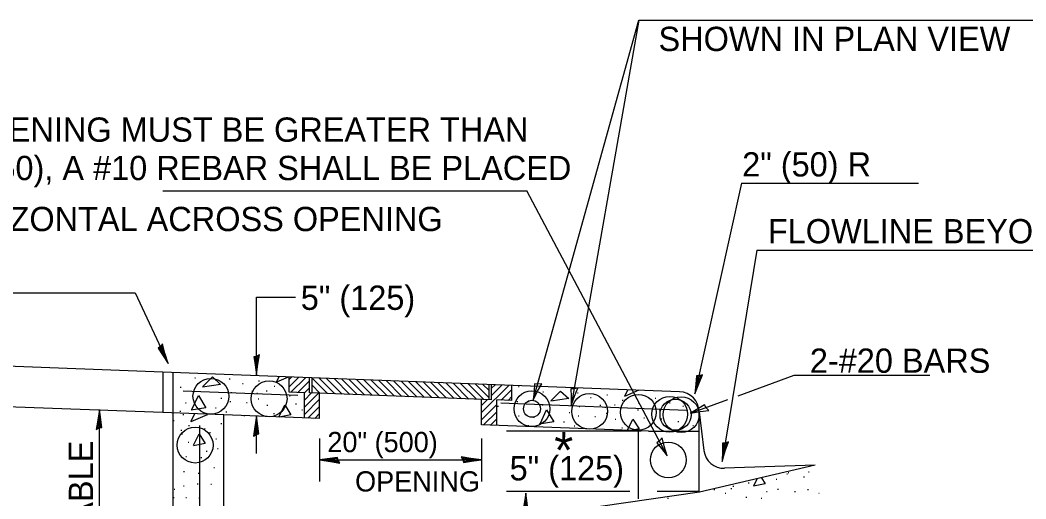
# Model space of a CAD drawing. Extents: x 56621 to 57301, y 43506 to 43946.
# Drawn here: x 56732.4 to 56831.8, y 43811.9 to 43859.2 of the extents above; entities that cross this region are included whole.
import ezdxf

# ---------------------------------------------------------------- set-up
doc = ezdxf.new("R2010")
doc.units = 0
for name, color, linetype in [('Design_EX_Roadway Notes', 7, 'Continuous'), ('Removal_Items', 7, 'Continuous'), ('Topo_Building', 7, 'Continuous'), ('Utilities_PR_Above Ground Items', 7, 'Continuous')]:
    doc.layers.add(name, color=color, linetype=linetype)

msp = doc.modelspace()

# ---------------------------------------------------------------- linework, layer by layer
at = {"layer": 'Design_EX_Roadway Notes'}
for p, q in [((56783.114, 43821.65), (56793.543, 43859.207)), ((56793.543, 43859.207), (56786.853, 43821.137)), ((56793.543, 43859.207), (56836.454, 43859.207)), ((56746.508, 43842.322), (56782.5, 43842.322)), ((56796.355, 43816.168), (56782.5, 43842.322)), ((56803.712, 43843.097), (56799.1, 43822.267)), ((56803.712, 43843.097), (56821.177, 43843.097)), ((56805.204, 43836.467), (56801.779, 43815.603)), ((56805.204, 43836.467), (56851.619, 43836.467)), ((56704.606, 43832.261), (56743.762, 43832.261)), ((56743.762, 43832.261), (56747.034, 43825.286)), ((56755.765, 43831.841), (56759.628, 43831.841)), ((56755.765, 43824.145), (56755.765, 43831.841)), ((56803.365, 43822.088), (56808.916, 43824.119)), ((56808.916, 43824.119), (56822.303, 43824.119)), ((56798.647, 43820.36), (56802.363, 43821.721)), ((56740.245, 43779.897), (56740.245, 43820.741)), ((56799.505, 43820.486), (56799.98, 43816.677)), ((56755.765, 43816.368), (56755.765, 43820.091)), ((56793.773, 43818.6), (56780.472, 43818.6)), ((56793.505, 43811.91), (56793.505, 43818.6)), ((56799.505, 43812.612), (56799.505, 43818.686)), ((56762.006, 43817.869), (56762.006, 43813.623)), ((56778.006, 43817.869), (56778.006, 43813.623)), ((56762.006, 43815.746), (56778.006, 43815.746)), ((56810.984, 43815.223), (56802.031, 43814.926)), ((56792.661, 43812.612), (56780.472, 43812.612)), ((56799.505, 43812.612), (56795.351, 43812.612))]:
    msp.add_line(p, q, dxfattribs=at)
for points in [[(56746.278, 43826.96), (56746.056, 43826.787), (56746.494, 43826.137), (56747.034, 43825.286), (56746.713, 43826.313), (56746.466, 43827.228), (56746.278, 43826.96), (56746.149, 43826.808), (56746.751, 43825.894), (56746.436, 43827.055), (56746.299, 43826.796), (56746.54, 43826.36), (56746.403, 43826.825)], [(56755.792, 43825.981), (56755.518, 43825.919), (56755.636, 43825.145), (56755.765, 43824.145), (56755.911, 43825.211), (56756.075, 43826.145), (56755.792, 43825.981), (56755.612, 43825.899), (56755.766, 43824.817), (56755.974, 43826), (56755.741, 43825.825), (56755.774, 43825.327), (56755.847, 43825.806)], [(56799.524, 43824.055), (56799.242, 43824.053), (56799.19, 43823.271), (56799.1, 43822.267), (56799.473, 43823.277), (56799.836, 43824.152), (56799.524, 43824.055), (56799.328, 43824.014), (56799.247, 43822.922), (56799.705, 43824.033), (56799.439, 43823.913), (56799.363, 43823.42), (56799.538, 43823.871)], [(56740.218, 43818.905), (56740.491, 43818.967), (56740.374, 43819.743), (56740.245, 43820.741), (56740.099, 43819.675), (56739.935, 43818.741), (56740.218, 43818.905), (56740.398, 43818.987), (56740.244, 43820.069), (56740.036, 43818.886), (56740.269, 43819.061), (56740.236, 43819.559), (56740.163, 43819.08)], [(56755.74, 43818.255), (56756.012, 43818.318), (56755.894, 43819.093), (56755.765, 43820.091), (56755.62, 43819.025), (56755.456, 43818.091), (56755.74, 43818.255), (56755.919, 43818.337), (56755.765, 43819.419), (56755.557, 43818.236), (56755.79, 43818.411), (56755.757, 43818.908), (56755.684, 43818.43)], [(56802.102, 43817.411), (56801.823, 43817.395), (56801.814, 43816.611), (56801.779, 43815.603), (56802.095, 43816.631), (56802.409, 43817.526), (56802.102, 43817.411), (56801.91, 43817.359), (56801.888, 43816.266), (56802.286, 43817.4), (56802.026, 43817.266), (56801.977, 43816.77), (56802.127, 43817.23)], [(56763.842, 43815.721), (56763.779, 43815.993), (56763.004, 43815.875), (56762.006, 43815.746), (56763.072, 43815.6), (56764.006, 43815.436), (56763.842, 43815.721), (56763.76, 43815.9), (56762.678, 43815.745), (56763.861, 43815.537), (56763.686, 43815.77), (56763.187, 43815.738), (56763.666, 43815.666)], [(56776.169, 43815.773), (56776.231, 43815.499), (56777.006, 43815.617), (56778.006, 43815.746), (56776.94, 43815.893), (56776.006, 43816.056), (56776.169, 43815.773), (56776.251, 43815.592), (56777.333, 43815.748), (56776.151, 43815.956), (56776.325, 43815.722), (56776.823, 43815.754), (56776.344, 43815.826)], [(56782.346, 43810.626), (56782.62, 43810.688), (56782.502, 43811.463), (56782.373, 43812.463), (56782.226, 43811.397), (56782.062, 43810.463), (56782.346, 43810.626), (56782.527, 43810.708), (56782.371, 43811.79), (56782.163, 43810.608), (56782.396, 43810.782), (56782.365, 43811.28), (56782.291, 43810.801)]]:
    msp.add_lwpolyline(points, dxfattribs=at)
for points in [[(56783.958, 43823.283), (56783.587, 43823.236), (56783.251, 43823.269), (56783.206, 43822.559), (56783.114, 43821.65), (56783.54, 43822.529)], [(56787.535, 43822.844), (56787.169, 43822.76), (56786.832, 43822.762), (56786.854, 43822.05), (56786.853, 43821.137), (56787.192, 43822.052)], [(56800.467, 43820.625), (56800.21, 43820.9), (56800.042, 43821.192), (56799.439, 43820.815), (56798.647, 43820.36), (56799.609, 43820.526)], [(56795.845, 43817.935), (56795.609, 43817.644), (56795.341, 43817.439), (56795.796, 43816.891), (56796.355, 43816.168), (56796.061, 43817.099)]]:
    msp.add_lwpolyline(points, close=True, dxfattribs=at)
at = {"layer": 'Removal_Items'}
for p, q in [((56749.658, 43823.863), (56749.738, 43823.863)), ((56753.08, 43823.759), (56753.16, 43823.759)), ((56754.37, 43823.313), (56754.45, 43823.313)), ((56755.982, 43823.57), (56756.061, 43823.57)), ((56748.231, 43822.934), (56748.31, 43822.934)), ((56748.514, 43822.568), (56759.84, 43822.138)), ((56749.571, 43822.59), (56749.651, 43822.59)), ((56753.236, 43822.419), (56753.316, 43822.419)), ((56755.299, 43822.556), (56755.379, 43822.556)), ((56755.792, 43822.349), (56755.872, 43822.349)), ((56756.738, 43822.59), (56756.817, 43822.59)), ((56757.511, 43823.037), (56757.592, 43823.037)), ((56781.658, 43823.017), (56781.738, 43823.017)), ((56784.064, 43822.466), (56784.144, 43822.466)), ((56787.488, 43822.362), (56787.568, 43822.362)), ((56748.746, 43821.374), (56748.826, 43821.374)), ((56752.255, 43821.841), (56752.335, 43821.841)), ((56753.149, 43821.513), (56753.229, 43821.513)), ((56754.782, 43821.426), (56754.862, 43821.426)), ((56755.93, 43821.771), (56756.009, 43821.771)), ((56759.026, 43822.08), (56759.105, 43822.08)), ((56759.628, 43821.307), (56759.708, 43821.307)), ((56779.911, 43821.376), (56798.273, 43820.678)), ((56781.502, 43821.537), (56781.582, 43821.537)), ((56782.637, 43821.537), (56782.717, 43821.537)), ((56788.776, 43821.915), (56788.856, 43821.915)), ((56790.388, 43822.173), (56790.469, 43822.173)), ((56791.917, 43821.641), (56791.998, 43821.641)), ((56793.517, 43821.348), (56793.598, 43821.348)), ((56795.168, 43821.847), (56795.248, 43821.847)), ((56796.579, 43821.4), (56796.659, 43821.4)), ((56748.196, 43820.551), (56748.275, 43820.551)), ((56751.705, 43820.894), (56751.784, 43820.894)), ((56752.754, 43820.516), (56752.834, 43820.516)), ((56756.806, 43821.17), (56756.886, 43821.17)), ((56757.459, 43820.326), (56757.54, 43820.326)), ((56760.247, 43820.688), (56760.327, 43820.688)), ((56779.593, 43821.074), (56779.673, 43821.074)), ((56783.979, 43821.193), (56784.058, 43821.193)), ((56786.661, 43820.444), (56786.741, 43820.444)), ((56787.642, 43821.022), (56787.722, 43821.022)), ((56789.705, 43821.159), (56789.785, 43821.159)), ((56790.198, 43820.952), (56790.278, 43820.952)), ((56790.336, 43820.374), (56790.417, 43820.374)), ((56791.144, 43821.193), (56791.225, 43821.193)), ((56793.432, 43820.683), (56793.513, 43820.683)), ((56795.547, 43820.713), (56795.628, 43820.713)), ((56797.903, 43821.074), (56797.984, 43821.074)), ((56747.551, 43819.658), (56747.629, 43819.658)), ((56748.499, 43820.25), (56748.577, 43820.25)), ((56752.256, 43819.337), (56752.335, 43819.337)), ((56754.524, 43820.137), (56754.604, 43820.137)), ((56781.656, 43820.116), (56781.736, 43820.116)), ((56783.154, 43819.978), (56783.234, 43819.978)), ((56786.111, 43819.497), (56786.192, 43819.497)), ((56787.557, 43820.116), (56787.636, 43820.116)), ((56789.19, 43820.03), (56789.27, 43820.03)), ((56791.214, 43819.773), (56791.294, 43819.773)), ((56794.034, 43819.908), (56794.114, 43819.908)), ((56794.653, 43819.291), (56794.733, 43819.291)), ((56795.736, 43819.823), (56795.817, 43819.823)), ((56797.423, 43819.53), (56797.502, 43819.53)), ((56748.296, 43818.694), (56748.374, 43818.694)), ((56748.363, 43818.321), (56748.442, 43818.321)), ((56749.058, 43819.134), (56749.136, 43819.134)), ((56750.154, 43781.713), (56750.154, 43819.149)), ((56750.631, 43818.845), (56750.71, 43818.845)), ((56751.14, 43818.456), (56751.218, 43818.456)), ((56782.603, 43819.152), (56782.683, 43819.152)), ((56787.16, 43819.119), (56787.24, 43819.119)), ((56791.866, 43818.929), (56791.946, 43818.929)), ((56798.883, 43819.152), (56798.963, 43819.152)), ((56749.006, 43817.491), (56749.084, 43817.491)), ((56751.749, 43817.847), (56751.828, 43817.847)), ((56747.505, 43817.154), (56747.562, 43817.154)), ((56750.154, 43817.215), (56750.154, 43817.215)), ((56750.801, 43816.628), (56750.88, 43816.628)), ((56751.902, 43816.866), (56751.981, 43816.866)), ((56748.77, 43816.086), (56748.848, 43816.086)), ((56750.277, 43815.985), (56750.355, 43815.985)), ((56747.505, 43814.867), (56747.511, 43814.867)), ((56748.566, 43814.597), (56748.645, 43814.597)), ((56750.006, 43814.428), (56750.084, 43814.428)), ((56751.546, 43815.003), (56751.625, 43815.003)), ((56808.18, 43814.368), (56808.259, 43814.368)), ((56808.3, 43814.496), (56808.379, 43814.496)), ((56810.313, 43814.571), (56810.391, 43814.571)), ((56749.921, 43813.378), (56749.999, 43813.378)), ((56751.258, 43813.345), (56751.336, 43813.345)), ((56804.373, 43813.488), (56804.451, 43813.488)), ((56807.114, 43813.844), (56807.193, 43813.844)), ((56809.84, 43814.082), (56809.919, 43814.082)), ((56747.636, 43812.871), (56747.714, 43812.871)), ((56748.549, 43813.192), (56748.628, 43813.192)), ((56800.977, 43812.828), (56801.056, 43812.828)), ((56802.077, 43812.456), (56802.155, 43812.456)), ((56802.651, 43812.921), (56802.73, 43812.921)), ((56802.848, 43813.151), (56802.927, 43813.151)), ((56806.166, 43812.625), (56806.245, 43812.625)), ((56807.267, 43812.863), (56807.346, 43812.863)), ((56808.943, 43812.625), (56809.021, 43812.625)), ((56810.229, 43812.828), (56810.308, 43812.828)), ((56811.328, 43812.456), (56811.385, 43812.456)), ((56747.551, 43812.025), (56747.629, 43812.025)), ((56748.77, 43812.025), (56748.848, 43812.025)), ((56750.073, 43811.99), (56750.152, 43811.99)), ((56796.39, 43811.982), (56796.469, 43811.982)), ((56804.135, 43812.083), (56804.214, 43812.083)), ((56805.642, 43811.982), (56805.721, 43811.982))]:
    msp.add_line(p, q, dxfattribs=at)
for points in [[(56750.453, 43822.99), (56751.415, 43823.951), (56752.217, 43823.211), (56750.436, 43822.951)], [(56758.902, 43823.922), (56757.735, 43823.426)], [(56757.749, 43823.452), (56757.998, 43823.959)], [(56784.861, 43821.593), (56785.823, 43822.554), (56786.623, 43821.814), (56784.843, 43821.552)], [(56793.557, 43822.633), (56792.143, 43822.03)], [(56792.155, 43822.055), (56792.459, 43822.672)], [(56749.392, 43820.727), (56750.034, 43822.108), (56750.754, 43820.907), (56749.313, 43820.666)], [(56749.291, 43819.54), (56749.662, 43820.296)], [(56758.009, 43820.026), (56758.57, 43821.187)], [(56758.57, 43821.187), (56759.171, 43820.206)], [(56783.799, 43819.33), (56784.44, 43820.713), (56785.162, 43819.51), (56783.719, 43819.269)], [(56750.818, 43820.252), (56750.907, 43820.211), (56749.278, 43819.516)], [(56759.171, 43820.206), (56758.02, 43819.989)], [(56792.442, 43818.686), (56792.976, 43819.79)], [(56792.976, 43819.79), (56793.577, 43818.809)], [(56749.547, 43817.195), (56750.099, 43818.338), (56750.691, 43817.373), (56749.536, 43817.156)], [(56793.577, 43818.809), (56792.836, 43818.669)], [(56805.678, 43813.984), (56806.054, 43813.37), (56804.902, 43813.152)], [(56804.911, 43813.192), (56805.245, 43813.883)]]:
    msp.add_lwpolyline(points, dxfattribs=at)
at = {"layer": 'Topo_Building'}
for p, q in [((56746.505, 43824.425), (56723.223, 43825.308)), ((56746.505, 43824.387), (56746.505, 43820.436)), ((56797.582, 43822.485), (56746.507, 43824.425)), ((56747.505, 43824.387), (56747.505, 43820.378)), ((56759.006, 43822.448), (56759.006, 43823.921)), ((56761.006, 43822.373), (56761.006, 43823.866)), ((56761.256, 43822.373), (56761.256, 43823.866)), ((56760.505, 43822.392), (56759.006, 43822.448)), ((56760.505, 43819.889), (56760.505, 43822.392)), ((56779.006, 43821.689), (56761.006, 43822.373)), ((56762.006, 43819.833), (56762.006, 43822.343)), ((56778.755, 43821.689), (56778.755, 43823.187)), ((56779.006, 43821.689), (56779.006, 43823.187)), ((56781.006, 43821.614), (56781.006, 43823.093)), ((56746.505, 43820.422), (56723.845, 43821.282)), ((56778.006, 43819.226), (56778.006, 43821.745)), ((56779.505, 43819.226), (56779.505, 43821.671)), ((56781.006, 43821.614), (56779.505, 43821.671)), ((56762.006, 43819.833), (56746.505, 43820.422)), ((56747.505, 43820.378), (56747.505, 43774.893)), ((56799.505, 43818.686), (56799.505, 43820.486)), ((56752.505, 43820.189), (56752.505, 43804.408)), ((56752.505, 43818.866), (56752.505, 43818.866)), ((56794.505, 43818.6), (56778.006, 43819.226)), ((56787.505, 43818.866), (56787.505, 43818.866)), ((56794.505, 43818.6), (56799.505, 43818.6)), ((56810.984, 43815.223), (56799.565, 43812.557)), ((56799.565, 43812.557), (56787.505, 43810.804))]:
    msp.add_line(p, q, dxfattribs=at)
for points in [[(56759.006, 43823.693), (56759.225, 43823.913)], [(56759.006, 43822.987), (56759.91, 43823.893)], [(56759.168, 43822.442), (56760.596, 43823.871)], [(56759.85, 43822.417), (56760.996, 43823.563)], [(56762.779, 43822.313), (56761.256, 43823.837)], [(56763.514, 43822.285), (56761.962, 43823.839)], [(56764.25, 43822.256), (56762.697, 43823.809)], [(56764.987, 43822.226), (56763.432, 43823.781)], [(56765.722, 43822.198), (56764.168, 43823.752)], [(56766.458, 43822.17), (56764.905, 43823.722)], [(56767.195, 43822.141), (56765.639, 43823.696)], [(56767.93, 43822.113), (56766.376, 43823.666)], [(56768.666, 43822.083), (56767.111, 43823.639)], [(56769.401, 43822.055), (56767.847, 43823.609)], [(56770.138, 43822.026), (56768.582, 43823.581)], [(56770.872, 43821.998), (56769.318, 43823.552)], [(56771.609, 43821.97), (56770.055, 43823.522)], [(56772.344, 43821.94), (56770.788, 43823.496)], [(56773.08, 43821.911), (56771.524, 43823.467)], [(56773.817, 43821.883), (56772.261, 43823.439)], [(56774.552, 43821.855), (56772.996, 43823.411)], [(56775.288, 43821.825), (56773.732, 43823.381)], [(56776.023, 43821.796), (56774.467, 43823.352)], [(56776.76, 43821.767), (56775.203, 43823.324)], [(56777.495, 43821.738), (56775.938, 43823.296)], [(56778.231, 43821.708), (56776.675, 43823.267)], [(56760.505, 43822.365), (56761.001, 43822.861)], [(56760.507, 43821.659), (56761.214, 43822.367)], [(56760.508, 43820.954), (56761.9, 43822.346)], [(56762.042, 43822.343), (56761.256, 43823.13)], [(56761.307, 43822.371), (56761.256, 43822.423)], [(56778.755, 43821.893), (56777.41, 43823.239)], [(56778.004, 43820.42), (56780.691, 43823.107)], [(56778.755, 43822.6), (56778.146, 43823.211)], [(56779.004, 43822.836), (56779.34, 43823.17)], [(56779.004, 43822.129), (56780.015, 43823.14)], [(56779.944, 43821.653), (56781.006, 43822.715)], [(56760.51, 43820.248), (56762.006, 43821.743)], [(56778.004, 43821.126), (56778.584, 43821.708)], [(56780.625, 43821.626), (56781.006, 43822.008)], [(56760.848, 43819.878), (56762.006, 43821.036)], [(56761.527, 43819.852), (56762.006, 43820.329)], [(56778.006, 43819.715), (56779.505, 43821.214)], [(56778.217, 43819.219), (56779.505, 43820.507)], [(56778.897, 43819.192), (56779.505, 43819.8)]]:
    msp.add_lwpolyline(points, dxfattribs=at)
for centre, radius in [((56782.99, 43820.806), 0.835), ((56797.18, 43820.208), 1.534)]:
    msp.add_circle(centre, radius, dxfattribs=at)
for centre, start, end in [((56797.505, 43820.487), 0, 87.82587), ((56801.965, 43816.925), 187.10531, 271.90364)]:
    msp.add_arc(centre, 2, start, end, dxfattribs=at)
at = {"layer": 'Utilities_PR_Above Ground Items'}
for centre in [(56751.262, 43822.037), (56757.014, 43821.79), (56782.99, 43820.806), (56788.689, 43820.545), (56793.505, 43820.455), (56796.606, 43820.261), (56797.738, 43820.219), (56749.703, 43817.215), (56796.467, 43815.745)]:
    msp.add_circle(centre, 1.771, dxfattribs=at)

# ---------------------------------------------------------------- texts
at = {"layer": 'Design_EX_Roadway Notes'}
for s, height, p in [('SHOWN IN PLAN VIEW', 2.39999, (56795.499, 43856.152)), ('IF OPENING MUST BE GREATER THAN', 2.39999, (56722.907, 43847.187)), ('2" (50) R', 2.4, (56803.766, 43843.755)), ('6" (150), A #10 REBAR SHALL BE PLACED', 2.39999, (56723.492, 43843.396)), ('HORIZONTAL ACROSS OPENING', 2.39999, (56723.34, 43838.356)), ('FLOWLINE BEYOND INLET', 2.39999, (56806.305, 43837.15)), ('5" (125)', 2.4, (56760.144, 43830.576)), ('2-#20 BARS', 2.4, (56810.456, 43824.356)), ('20" (500)', 2, (56762.772, 43816.516)), ('*', 3.6, (56785.193, 43814.918)), ('5" (125)', 2.4, (56780.782, 43813.724)), ('OPENING', 2, (56765.51, 43812.628))]:
    msp.add_text(s, height=height, dxfattribs=at).set_placement(p)
msp.add_text('VARIABLE', height=2.4, rotation=90, dxfattribs=at).set_placement((56739.609, 43801.952))

doc.saveas('drawing.dxf')
